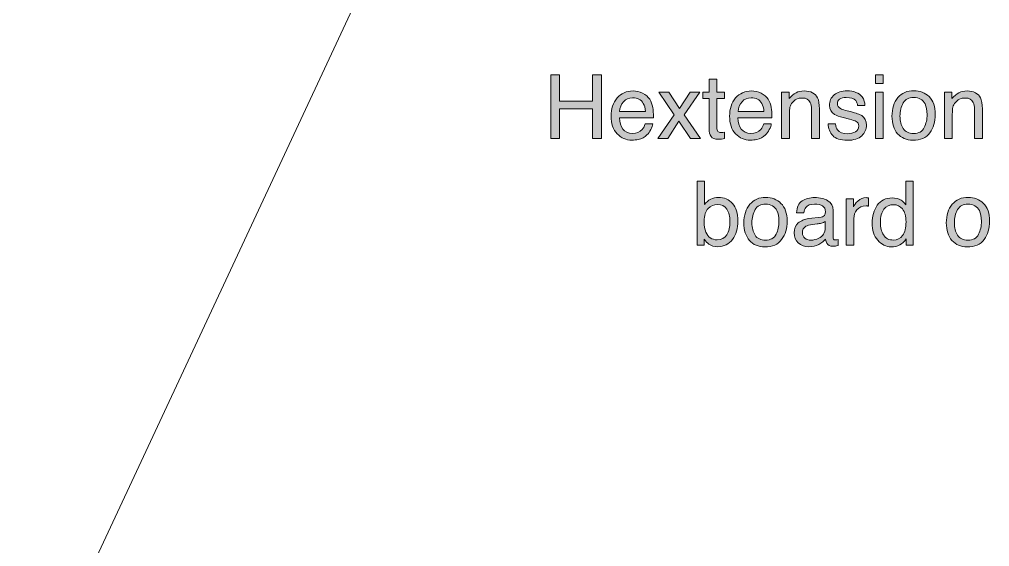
# Model space of a CAD drawing. Header units: millimetres. Extents: x 5.6 to 101.1, y 33.8 to 120.6.
# Drawn here: x 62.55 to 81.82, y 56.95 to 67.41 of the extents above; entities that cross this region are included whole.
import ezdxf

# ---------------------------------------------------------------- set-up
doc = ezdxf.new("R2010")
doc.units = ezdxf.units.MM
doc.layers.add('Hextension Extended', color=7, linetype='Continuous')
doc.layers.add('Text and Guidance', color=7, linetype='Continuous')

msp = doc.modelspace()

# ---------------------------------------------------------------- hatches: boundary and pattern name
at = {"layer": 'Text and Guidance', "true_color": 0x800000, "transparency": 33554687}
for points in [[(73.104, 66.313), (73.277, 66.313), (73.277, 65.79), (73.935, 65.79), (73.935, 66.313), (74.108, 66.313), (74.108, 65.047), (73.935, 65.047), (73.935, 65.639), (73.277, 65.639), (73.277, 65.047), (73.104, 65.047)], [(75.246, 65.97), (75.446, 65.97), (75.658, 65.645), (75.873, 65.97), (76.061, 65.965), (75.75, 65.52), (76.075, 65.047), (75.877, 65.047), (75.648, 65.394), (75.426, 65.047), (75.229, 65.047), (75.554, 65.52)]]:
    msp.add_hatch(color=16, dxfattribs=at).paths.add_polyline_path(points, flags=0)
h = msp.add_hatch(color=16, dxfattribs=at)
h.paths.add_polyline_path([(79.55, 66.313), (79.707, 66.313), (79.707, 66.137), (79.55, 66.137)], flags=0)
h.paths.add_polyline_path([(79.55, 65.965), (79.707, 65.965), (79.707, 65.047), (79.55, 65.047)], flags=0)
h = msp.add_hatch(color=16, dxfattribs=at)
edge = h.paths.add_edge_path(flags=0)
edge.add_spline(control_points=[(76.247, 66.227), (76.247, 66.227), (76.403, 66.227), (76.403, 66.227), (76.403, 66.227), (76.403, 65.97), (76.403, 65.97), (76.403, 65.97), (76.551, 65.97), (76.551, 65.97), (76.551, 65.97), (76.551, 65.843), (76.551, 65.843), (76.551, 65.843), (76.403, 65.843), (76.403, 65.843), (76.403, 65.843), (76.403, 65.241), (76.403, 65.241), (76.403, 65.209), (76.414, 65.187), (76.436, 65.177), (76.448, 65.17), (76.468, 65.167), (76.496, 65.167), (76.496, 65.167), (76.52, 65.167), (76.52, 65.167), (76.52, 65.167), (76.551, 65.17), (76.551, 65.17), (76.551, 65.17), (76.551, 65.047), (76.551, 65.047), (76.533, 65.042), (76.514, 65.038), (76.495, 65.036), (76.476, 65.034), (76.455, 65.033), (76.433, 65.033), (76.36, 65.033), (76.311, 65.051), (76.285, 65.088), (76.259, 65.125), (76.247, 65.173), (76.247, 65.232), (76.247, 65.232), (76.247, 65.843), (76.247, 65.843), (76.247, 65.843), (76.122, 65.843), (76.122, 65.843), (76.122, 65.843), (76.122, 65.97), (76.122, 65.97), (76.122, 65.97), (76.247, 65.97), (76.247, 65.97), (76.247, 65.97), (76.247, 66.227), (76.247, 66.227)], knot_values=[0, 0, 0, 0, 1, 1, 1, 2, 2, 2, 3, 3, 3, 4, 4, 4, 5, 5, 5, 6, 6, 6, 7, 7, 7, 8, 8, 8, 9, 9, 9, 10, 10, 10, 11, 11, 11, 12, 12, 12, 13, 13, 13, 14, 14, 14, 15, 15, 15, 16, 16, 16, 17, 17, 17, 18, 18, 18, 19, 19, 19, 20, 20, 20, 20], degree=3, periodic=1)
h = msp.add_hatch(color=16, dxfattribs=at)
edge = h.paths.add_edge_path(flags=0)
edge.add_spline(control_points=[(74.737, 65.99), (74.802, 65.99), (74.866, 65.975), (74.927, 65.944), (74.988, 65.914), (75.035, 65.874), (75.067, 65.825), (75.098, 65.779), (75.119, 65.724), (75.129, 65.662), (75.139, 65.62), (75.143, 65.552), (75.143, 65.459), (75.143, 65.459), (74.467, 65.459), (74.467, 65.459), (74.47, 65.365), (74.492, 65.29), (74.533, 65.234), (74.575, 65.177), (74.639, 65.149), (74.726, 65.149), (74.806, 65.149), (74.871, 65.176), (74.919, 65.229), (74.947, 65.26), (74.966, 65.296), (74.978, 65.337), (74.978, 65.337), (75.13, 65.337), (75.13, 65.337), (75.126, 65.303), (75.113, 65.265), (75.09, 65.223), (75.068, 65.182), (75.042, 65.148), (75.014, 65.121), (74.967, 65.075), (74.909, 65.044), (74.839, 65.028), (74.802, 65.019), (74.76, 65.015), (74.713, 65.015), (74.598, 65.015), (74.5, 65.056), (74.421, 65.14), (74.341, 65.223), (74.301, 65.34), (74.301, 65.491), (74.301, 65.639), (74.341, 65.759), (74.421, 65.852), (74.502, 65.944), (74.607, 65.99), (74.737, 65.99)], knot_values=[0, 0, 0, 0, 1, 1, 1, 2, 2, 2, 3, 3, 3, 4, 4, 4, 5, 5, 5, 6, 6, 6, 7, 7, 7, 8, 8, 8, 9, 9, 9, 10, 10, 10, 11, 11, 11, 12, 12, 12, 13, 13, 13, 14, 14, 14, 15, 15, 15, 16, 16, 16, 17, 17, 17, 18, 18, 18, 18], degree=3, periodic=1)
edge = h.paths.add_edge_path(flags=0)
edge.add_spline(control_points=[(74.984, 65.582), (74.978, 65.649), (74.963, 65.703), (74.94, 65.743), (74.897, 65.818), (74.827, 65.855), (74.727, 65.855), (74.656, 65.855), (74.596, 65.829), (74.548, 65.778), (74.5, 65.727), (74.474, 65.661), (74.471, 65.582), (74.471, 65.582), (74.984, 65.582), (74.984, 65.582)], knot_values=[0, 0, 0, 0, 1, 1, 1, 2, 2, 2, 3, 3, 3, 4, 4, 4, 5, 5, 5, 5], degree=3, periodic=1)
h = msp.add_hatch(color=16, dxfattribs=at)
edge = h.paths.add_edge_path(flags=0)
edge.add_spline(control_points=[(77.09, 65.99), (77.155, 65.99), (77.219, 65.975), (77.28, 65.944), (77.341, 65.914), (77.388, 65.874), (77.42, 65.825), (77.451, 65.779), (77.472, 65.724), (77.482, 65.662), (77.492, 65.62), (77.496, 65.552), (77.496, 65.459), (77.496, 65.459), (76.82, 65.459), (76.82, 65.459), (76.823, 65.365), (76.845, 65.29), (76.886, 65.234), (76.928, 65.177), (76.992, 65.149), (77.079, 65.149), (77.159, 65.149), (77.224, 65.176), (77.272, 65.229), (77.3, 65.26), (77.319, 65.296), (77.331, 65.337), (77.331, 65.337), (77.483, 65.337), (77.483, 65.337), (77.479, 65.303), (77.466, 65.265), (77.443, 65.223), (77.421, 65.182), (77.395, 65.148), (77.367, 65.121), (77.32, 65.075), (77.262, 65.044), (77.192, 65.028), (77.155, 65.019), (77.113, 65.015), (77.066, 65.015), (76.951, 65.015), (76.853, 65.056), (76.774, 65.14), (76.694, 65.223), (76.654, 65.34), (76.654, 65.491), (76.654, 65.639), (76.694, 65.759), (76.774, 65.852), (76.855, 65.944), (76.96, 65.99), (77.09, 65.99)], knot_values=[0, 0, 0, 0, 1, 1, 1, 2, 2, 2, 3, 3, 3, 4, 4, 4, 5, 5, 5, 6, 6, 6, 7, 7, 7, 8, 8, 8, 9, 9, 9, 10, 10, 10, 11, 11, 11, 12, 12, 12, 13, 13, 13, 14, 14, 14, 15, 15, 15, 16, 16, 16, 17, 17, 17, 18, 18, 18, 18], degree=3, periodic=1)
edge = h.paths.add_edge_path(flags=0)
edge.add_spline(control_points=[(77.337, 65.582), (77.331, 65.649), (77.316, 65.703), (77.293, 65.743), (77.25, 65.818), (77.18, 65.855), (77.08, 65.855), (77.009, 65.855), (76.949, 65.829), (76.901, 65.778), (76.853, 65.727), (76.827, 65.661), (76.824, 65.582), (76.824, 65.582), (77.337, 65.582), (77.337, 65.582)], knot_values=[0, 0, 0, 0, 1, 1, 1, 2, 2, 2, 3, 3, 3, 4, 4, 4, 5, 5, 5, 5], degree=3, periodic=1)
h = msp.add_hatch(color=16, dxfattribs=at)
edge = h.paths.add_edge_path(flags=0)
edge.add_spline(control_points=[(77.687, 65.97), (77.687, 65.97), (77.834, 65.97), (77.834, 65.97), (77.834, 65.97), (77.834, 65.839), (77.834, 65.839), (77.877, 65.893), (77.924, 65.932), (77.973, 65.955), (78.021, 65.979), (78.076, 65.99), (78.135, 65.99), (78.266, 65.99), (78.355, 65.945), (78.401, 65.853), (78.426, 65.804), (78.438, 65.732), (78.438, 65.639), (78.438, 65.639), (78.438, 65.047), (78.438, 65.047), (78.438, 65.047), (78.281, 65.047), (78.281, 65.047), (78.281, 65.047), (78.281, 65.629), (78.281, 65.629), (78.281, 65.685), (78.273, 65.73), (78.256, 65.765), (78.228, 65.822), (78.178, 65.851), (78.106, 65.851), (78.069, 65.851), (78.039, 65.847), (78.016, 65.84), (77.973, 65.827), (77.936, 65.802), (77.904, 65.764), (77.878, 65.733), (77.861, 65.702), (77.853, 65.67), (77.845, 65.637), (77.842, 65.591), (77.842, 65.53), (77.842, 65.53), (77.842, 65.047), (77.842, 65.047), (77.842, 65.047), (77.687, 65.047), (77.687, 65.047), (77.687, 65.047), (77.687, 65.97), (77.687, 65.97)], knot_values=[0, 0, 0, 0, 1, 1, 1, 2, 2, 2, 3, 3, 3, 4, 4, 4, 5, 5, 5, 6, 6, 6, 7, 7, 7, 8, 8, 8, 9, 9, 9, 10, 10, 10, 11, 11, 11, 12, 12, 12, 13, 13, 13, 14, 14, 14, 15, 15, 15, 16, 16, 16, 17, 17, 17, 18, 18, 18, 18], degree=3, periodic=1)
h = msp.add_hatch(color=16, dxfattribs=at)
edge = h.paths.add_edge_path(flags=0)
edge.add_spline(control_points=[(78.76, 65.337), (78.764, 65.285), (78.777, 65.245), (78.798, 65.218), (78.838, 65.168), (78.905, 65.143), (79.002, 65.143), (79.059, 65.143), (79.11, 65.155), (79.153, 65.18), (79.197, 65.205), (79.219, 65.244), (79.219, 65.296), (79.219, 65.336), (79.201, 65.366), (79.166, 65.387), (79.144, 65.399), (79.1, 65.414), (79.034, 65.431), (79.034, 65.431), (78.91, 65.462), (78.91, 65.462), (78.832, 65.481), (78.774, 65.503), (78.736, 65.527), (78.67, 65.569), (78.637, 65.627), (78.637, 65.701), (78.637, 65.788), (78.668, 65.859), (78.731, 65.913), (78.794, 65.967), (78.878, 65.994), (78.985, 65.994), (79.123, 65.994), (79.224, 65.953), (79.285, 65.872), (79.324, 65.82), (79.342, 65.764), (79.341, 65.704), (79.341, 65.704), (79.195, 65.704), (79.195, 65.704), (79.192, 65.739), (79.179, 65.771), (79.158, 65.8), (79.122, 65.841), (79.06, 65.861), (78.972, 65.861), (78.914, 65.861), (78.87, 65.85), (78.839, 65.828), (78.809, 65.805), (78.794, 65.776), (78.794, 65.739), (78.794, 65.699), (78.814, 65.667), (78.854, 65.642), (78.877, 65.628), (78.91, 65.615), (78.955, 65.605), (78.955, 65.605), (79.058, 65.58), (79.058, 65.58), (79.169, 65.553), (79.244, 65.526), (79.282, 65.501), (79.342, 65.462), (79.372, 65.399), (79.372, 65.314), (79.372, 65.232), (79.341, 65.161), (79.279, 65.102), (79.216, 65.042), (79.121, 65.012), (78.994, 65.012), (78.857, 65.012), (78.76, 65.043), (78.702, 65.105), (78.645, 65.168), (78.615, 65.245), (78.611, 65.337), (78.611, 65.337), (78.76, 65.337), (78.76, 65.337)], knot_values=[0, 0, 0, 0, 1, 1, 1, 2, 2, 2, 3, 3, 3, 4, 4, 4, 5, 5, 5, 6, 6, 6, 7, 7, 7, 8, 8, 8, 9, 9, 9, 10, 10, 10, 11, 11, 11, 12, 12, 12, 13, 13, 13, 14, 14, 14, 15, 15, 15, 16, 16, 16, 17, 17, 17, 18, 18, 18, 19, 19, 19, 20, 20, 20, 21, 21, 21, 22, 22, 22, 23, 23, 23, 24, 24, 24, 25, 25, 25, 26, 26, 26, 27, 27, 27, 28, 28, 28, 28], degree=3, periodic=1)
h = msp.add_hatch(color=16, dxfattribs=at)
edge = h.paths.add_edge_path(flags=0)
edge.add_spline(control_points=[(80.313, 65.996), (80.432, 65.996), (80.533, 65.957), (80.615, 65.878), (80.697, 65.798), (80.738, 65.682), (80.738, 65.528), (80.738, 65.379), (80.702, 65.256), (80.63, 65.159), (80.557, 65.062), (80.445, 65.014), (80.293, 65.014), (80.166, 65.014), (80.065, 65.057), (79.99, 65.142), (79.916, 65.228), (79.879, 65.344), (79.879, 65.488), (79.879, 65.643), (79.918, 65.767), (79.997, 65.859), (80.075, 65.951), (80.181, 65.996), (80.313, 65.996)], knot_values=[0, 0, 0, 0, 1, 1, 1, 2, 2, 2, 3, 3, 3, 4, 4, 4, 5, 5, 5, 6, 6, 6, 7, 7, 7, 8, 8, 8, 8], degree=3, periodic=1)
edge = h.paths.add_edge_path(flags=0)
edge.add_spline(control_points=[(80.307, 65.147), (80.41, 65.147), (80.481, 65.186), (80.519, 65.264), (80.557, 65.342), (80.576, 65.428), (80.576, 65.524), (80.576, 65.61), (80.562, 65.68), (80.535, 65.734), (80.491, 65.819), (80.416, 65.861), (80.309, 65.861), (80.214, 65.861), (80.146, 65.825), (80.102, 65.753), (80.059, 65.68), (80.038, 65.593), (80.038, 65.491), (80.038, 65.393), (80.059, 65.311), (80.102, 65.245), (80.146, 65.18), (80.214, 65.147), (80.307, 65.147)], knot_values=[0, 0, 0, 0, 1, 1, 1, 2, 2, 2, 3, 3, 3, 4, 4, 4, 5, 5, 5, 6, 6, 6, 7, 7, 7, 8, 8, 8, 8], degree=3, periodic=1)
h = msp.add_hatch(color=16, dxfattribs=at)
edge = h.paths.add_edge_path(flags=0)
edge.add_spline(control_points=[(80.922, 65.97), (80.922, 65.97), (81.07, 65.97), (81.07, 65.97), (81.07, 65.97), (81.07, 65.839), (81.07, 65.839), (81.113, 65.893), (81.16, 65.932), (81.208, 65.955), (81.257, 65.979), (81.311, 65.99), (81.371, 65.99), (81.502, 65.99), (81.59, 65.945), (81.636, 65.853), (81.662, 65.804), (81.674, 65.732), (81.674, 65.639), (81.674, 65.639), (81.674, 65.047), (81.674, 65.047), (81.674, 65.047), (81.517, 65.047), (81.517, 65.047), (81.517, 65.047), (81.517, 65.629), (81.517, 65.629), (81.517, 65.685), (81.508, 65.73), (81.492, 65.765), (81.464, 65.822), (81.414, 65.851), (81.342, 65.851), (81.305, 65.851), (81.275, 65.847), (81.251, 65.84), (81.209, 65.827), (81.172, 65.802), (81.139, 65.764), (81.114, 65.733), (81.097, 65.702), (81.089, 65.67), (81.081, 65.637), (81.077, 65.591), (81.077, 65.53), (81.077, 65.53), (81.077, 65.047), (81.077, 65.047), (81.077, 65.047), (80.922, 65.047), (80.922, 65.047), (80.922, 65.047), (80.922, 65.97), (80.922, 65.97)], knot_values=[0, 0, 0, 0, 1, 1, 1, 2, 2, 2, 3, 3, 3, 4, 4, 4, 5, 5, 5, 6, 6, 6, 7, 7, 7, 8, 8, 8, 9, 9, 9, 10, 10, 10, 11, 11, 11, 12, 12, 12, 13, 13, 13, 14, 14, 14, 15, 15, 15, 16, 16, 16, 17, 17, 17, 18, 18, 18, 18], degree=3, periodic=1)
h = msp.add_hatch(color=16, dxfattribs=at)
edge = h.paths.add_edge_path(flags=0)
edge.add_spline(control_points=[(76.007, 64.2), (76.007, 64.2), (76.158, 64.2), (76.158, 64.2), (76.158, 64.2), (76.158, 63.741), (76.158, 63.741), (76.192, 63.785), (76.232, 63.819), (76.279, 63.842), (76.326, 63.866), (76.377, 63.877), (76.433, 63.877), (76.547, 63.877), (76.641, 63.838), (76.712, 63.759), (76.784, 63.68), (76.819, 63.563), (76.819, 63.41), (76.819, 63.264), (76.784, 63.143), (76.713, 63.046), (76.643, 62.95), (76.545, 62.901), (76.42, 62.901), (76.35, 62.901), (76.29, 62.918), (76.242, 62.952), (76.214, 62.972), (76.183, 63.004), (76.15, 63.049), (76.15, 63.049), (76.15, 62.931), (76.15, 62.931), (76.15, 62.931), (76.007, 62.931), (76.007, 62.931), (76.007, 62.931), (76.007, 64.2), (76.007, 64.2)], knot_values=[0, 0, 0, 0, 1, 1, 1, 2, 2, 2, 3, 3, 3, 4, 4, 4, 5, 5, 5, 6, 6, 6, 7, 7, 7, 8, 8, 8, 9, 9, 9, 10, 10, 10, 11, 11, 11, 12, 12, 12, 13, 13, 13, 13], degree=3, periodic=1)
edge = h.paths.add_edge_path(flags=0)
edge.add_spline(control_points=[(76.41, 63.038), (76.494, 63.038), (76.557, 63.072), (76.598, 63.138), (76.64, 63.205), (76.661, 63.293), (76.661, 63.402), (76.661, 63.499), (76.64, 63.579), (76.598, 63.643), (76.557, 63.707), (76.495, 63.739), (76.414, 63.739), (76.344, 63.739), (76.282, 63.712), (76.229, 63.66), (76.176, 63.608), (76.149, 63.522), (76.149, 63.402), (76.149, 63.315), (76.16, 63.245), (76.182, 63.191), (76.223, 63.089), (76.299, 63.038), (76.41, 63.038)], knot_values=[0, 0, 0, 0, 1, 1, 1, 2, 2, 2, 3, 3, 3, 4, 4, 4, 5, 5, 5, 6, 6, 6, 7, 7, 7, 8, 8, 8, 8], degree=3, periodic=1)
h = msp.add_hatch(color=16, dxfattribs=at)
edge = h.paths.add_edge_path(flags=0)
edge.add_spline(control_points=[(79.881, 63.869), (79.952, 63.869), (80.011, 63.855), (80.059, 63.825), (80.086, 63.807), (80.117, 63.777), (80.152, 63.734), (80.152, 63.734), (80.152, 64.2), (80.152, 64.2), (80.152, 64.2), (80.301, 64.2), (80.301, 64.2), (80.301, 64.2), (80.301, 62.931), (80.301, 62.931), (80.301, 62.931), (80.162, 62.931), (80.162, 62.931), (80.162, 62.931), (80.162, 63.059), (80.162, 63.059), (80.126, 63.002), (80.083, 62.961), (80.034, 62.936), (79.984, 62.911), (79.928, 62.898), (79.864, 62.898), (79.761, 62.898), (79.672, 62.941), (79.597, 63.028), (79.522, 63.114), (79.484, 63.229), (79.484, 63.372), (79.484, 63.507), (79.518, 63.623), (79.587, 63.722), (79.656, 63.82), (79.754, 63.869), (79.881, 63.869)], knot_values=[0, 0, 0, 0, 1, 1, 1, 2, 2, 2, 3, 3, 3, 4, 4, 4, 5, 5, 5, 6, 6, 6, 7, 7, 7, 8, 8, 8, 9, 9, 9, 10, 10, 10, 11, 11, 11, 12, 12, 12, 13, 13, 13, 13], degree=3, periodic=1)
edge = h.paths.add_edge_path(flags=0)
edge.add_spline(control_points=[(79.648, 63.381), (79.648, 63.282), (79.669, 63.2), (79.711, 63.133), (79.752, 63.066), (79.82, 63.033), (79.912, 63.033), (79.984, 63.033), (80.043, 63.064), (80.089, 63.126), (80.135, 63.187), (80.158, 63.276), (80.158, 63.391), (80.158, 63.508), (80.135, 63.594), (80.087, 63.65), (80.039, 63.706), (79.98, 63.734), (79.91, 63.734), (79.832, 63.734), (79.769, 63.704), (79.72, 63.645), (79.672, 63.585), (79.648, 63.497), (79.648, 63.381)], knot_values=[0, 0, 0, 0, 1, 1, 1, 2, 2, 2, 3, 3, 3, 4, 4, 4, 5, 5, 5, 6, 6, 6, 7, 7, 7, 8, 8, 8, 8], degree=3, periodic=1)
h = msp.add_hatch(color=16, dxfattribs=at)
edge = h.paths.add_edge_path(flags=0)
edge.add_spline(control_points=[(77.372, 63.88), (77.491, 63.88), (77.592, 63.84), (77.674, 63.761), (77.756, 63.682), (77.797, 63.565), (77.797, 63.411), (77.797, 63.263), (77.761, 63.14), (77.688, 63.043), (77.616, 62.946), (77.504, 62.897), (77.352, 62.897), (77.225, 62.897), (77.124, 62.94), (77.049, 63.026), (76.975, 63.112), (76.937, 63.227), (76.937, 63.372), (76.937, 63.527), (76.977, 63.65), (77.055, 63.742), (77.134, 63.834), (77.24, 63.88), (77.372, 63.88)], knot_values=[0, 0, 0, 0, 1, 1, 1, 2, 2, 2, 3, 3, 3, 4, 4, 4, 5, 5, 5, 6, 6, 6, 7, 7, 7, 8, 8, 8, 8], degree=3, periodic=1)
edge = h.paths.add_edge_path(flags=0)
edge.add_spline(control_points=[(77.366, 63.031), (77.469, 63.031), (77.539, 63.069), (77.578, 63.147), (77.616, 63.225), (77.635, 63.312), (77.635, 63.407), (77.635, 63.493), (77.621, 63.563), (77.594, 63.617), (77.55, 63.702), (77.475, 63.745), (77.368, 63.745), (77.273, 63.745), (77.204, 63.708), (77.161, 63.636), (77.118, 63.564), (77.097, 63.476), (77.097, 63.374), (77.097, 63.276), (77.118, 63.194), (77.161, 63.129), (77.204, 63.063), (77.273, 63.031), (77.366, 63.031)], knot_values=[0, 0, 0, 0, 1, 1, 1, 2, 2, 2, 3, 3, 3, 4, 4, 4, 5, 5, 5, 6, 6, 6, 7, 7, 7, 8, 8, 8, 8], degree=3, periodic=1)
h = msp.add_hatch(color=16, dxfattribs=at)
edge = h.paths.add_edge_path(flags=0)
edge.add_spline(control_points=[(78.475, 63.49), (78.511, 63.494), (78.535, 63.509), (78.547, 63.534), (78.554, 63.548), (78.557, 63.568), (78.557, 63.594), (78.557, 63.647), (78.539, 63.685), (78.501, 63.709), (78.463, 63.733), (78.409, 63.745), (78.339, 63.745), (78.258, 63.745), (78.201, 63.723), (78.167, 63.679), (78.148, 63.655), (78.136, 63.619), (78.13, 63.571), (78.13, 63.571), (77.985, 63.571), (77.985, 63.571), (77.988, 63.685), (78.025, 63.764), (78.096, 63.809), (78.167, 63.853), (78.249, 63.875), (78.343, 63.875), (78.451, 63.875), (78.54, 63.855), (78.607, 63.813), (78.674, 63.772), (78.708, 63.708), (78.708, 63.621), (78.708, 63.621), (78.708, 63.089), (78.708, 63.089), (78.708, 63.073), (78.711, 63.06), (78.718, 63.05), (78.725, 63.041), (78.738, 63.036), (78.76, 63.036), (78.767, 63.036), (78.774, 63.036), (78.783, 63.037), (78.783, 63.037), (78.811, 63.041), (78.811, 63.041), (78.811, 63.041), (78.811, 62.926), (78.811, 62.926), (78.786, 62.919), (78.768, 62.915), (78.755, 62.913), (78.743, 62.912), (78.726, 62.911), (78.704, 62.911), (78.65, 62.911), (78.612, 62.93), (78.587, 62.968), (78.575, 62.988), (78.566, 63.016), (78.561, 63.053), (78.529, 63.012), (78.484, 62.976), (78.425, 62.945), (78.366, 62.915), (78.3, 62.9), (78.229, 62.9), (78.144, 62.9), (78.074, 62.926), (78.019, 62.978), (77.965, 63.03), (77.938, 63.095), (77.938, 63.173), (77.938, 63.258), (77.965, 63.325), (78.018, 63.372), (78.072, 63.419), (78.142, 63.448), (78.228, 63.459), (78.228, 63.459), (78.475, 63.49), (78.475, 63.49)], knot_values=[0, 0, 0, 0, 1, 1, 1, 2, 2, 2, 3, 3, 3, 4, 4, 4, 5, 5, 5, 6, 6, 6, 7, 7, 7, 8, 8, 8, 9, 9, 9, 10, 10, 10, 11, 11, 11, 12, 12, 12, 13, 13, 13, 14, 14, 14, 15, 15, 15, 16, 16, 16, 17, 17, 17, 18, 18, 18, 19, 19, 19, 20, 20, 20, 21, 21, 21, 22, 22, 22, 23, 23, 23, 24, 24, 24, 25, 25, 25, 26, 26, 26, 27, 27, 27, 28, 28, 28, 28], degree=3, periodic=1)
edge = h.paths.add_edge_path(flags=0)
edge.add_spline(control_points=[(78.1, 63.176), (78.1, 63.131), (78.116, 63.096), (78.149, 63.07), (78.182, 63.044), (78.221, 63.031), (78.265, 63.031), (78.32, 63.031), (78.373, 63.044), (78.424, 63.069), (78.51, 63.111), (78.553, 63.18), (78.553, 63.275), (78.553, 63.275), (78.553, 63.4), (78.553, 63.4), (78.534, 63.388), (78.51, 63.378), (78.48, 63.37), (78.45, 63.362), (78.421, 63.356), (78.392, 63.353), (78.392, 63.353), (78.298, 63.341), (78.298, 63.341), (78.242, 63.333), (78.2, 63.321), (78.171, 63.305), (78.124, 63.278), (78.1, 63.235), (78.1, 63.176)], knot_values=[0, 0, 0, 0, 1, 1, 1, 2, 2, 2, 3, 3, 3, 4, 4, 4, 5, 5, 5, 6, 6, 6, 7, 7, 7, 8, 8, 8, 9, 9, 9, 10, 10, 10, 10], degree=3, periodic=1)
h = msp.add_hatch(color=16, dxfattribs=at)
edge = h.paths.add_edge_path(flags=0)
edge.add_spline(control_points=[(78.966, 63.853), (78.966, 63.853), (79.114, 63.853), (79.114, 63.853), (79.114, 63.853), (79.114, 63.694), (79.114, 63.694), (79.126, 63.725), (79.155, 63.762), (79.202, 63.807), (79.249, 63.851), (79.304, 63.874), (79.365, 63.874), (79.365, 63.874), (79.38, 63.873), (79.38, 63.873), (79.38, 63.873), (79.415, 63.869), (79.415, 63.869), (79.415, 63.869), (79.415, 63.706), (79.415, 63.706), (79.406, 63.708), (79.397, 63.709), (79.39, 63.709), (79.39, 63.709), (79.364, 63.71), (79.364, 63.71), (79.286, 63.71), (79.226, 63.685), (79.184, 63.635), (79.142, 63.584), (79.121, 63.527), (79.121, 63.461), (79.121, 63.461), (79.121, 62.931), (79.121, 62.931), (79.121, 62.931), (78.966, 62.931), (78.966, 62.931), (78.966, 62.931), (78.966, 63.853), (78.966, 63.853)], knot_values=[0, 0, 0, 0, 1, 1, 1, 2, 2, 2, 3, 3, 3, 4, 4, 4, 5, 5, 5, 6, 6, 6, 7, 7, 7, 8, 8, 8, 9, 9, 9, 10, 10, 10, 11, 11, 11, 12, 12, 12, 13, 13, 13, 14, 14, 14, 14], degree=3, periodic=1)
h = msp.add_hatch(color=16, dxfattribs=at)
edge = h.paths.add_edge_path(flags=0)
edge.add_spline(control_points=[(81.393, 63.88), (81.511, 63.88), (81.612, 63.84), (81.694, 63.761), (81.776, 63.682), (81.817, 63.565), (81.817, 63.411), (81.817, 63.263), (81.781, 63.14), (81.709, 63.043), (81.636, 62.946), (81.524, 62.897), (81.372, 62.897), (81.245, 62.897), (81.144, 62.94), (81.07, 63.026), (80.995, 63.112), (80.958, 63.227), (80.958, 63.372), (80.958, 63.527), (80.997, 63.65), (81.076, 63.742), (81.154, 63.834), (81.26, 63.88), (81.393, 63.88)], knot_values=[0, 0, 0, 0, 1, 1, 1, 2, 2, 2, 3, 3, 3, 4, 4, 4, 5, 5, 5, 6, 6, 6, 7, 7, 7, 8, 8, 8, 8], degree=3, periodic=1)
edge = h.paths.add_edge_path(flags=0)
edge.add_spline(control_points=[(81.387, 63.031), (81.489, 63.031), (81.56, 63.069), (81.598, 63.147), (81.636, 63.225), (81.655, 63.312), (81.655, 63.407), (81.655, 63.493), (81.642, 63.563), (81.614, 63.617), (81.57, 63.702), (81.495, 63.745), (81.388, 63.745), (81.294, 63.745), (81.225, 63.708), (81.182, 63.636), (81.139, 63.564), (81.117, 63.476), (81.117, 63.374), (81.117, 63.276), (81.139, 63.194), (81.182, 63.129), (81.225, 63.063), (81.293, 63.031), (81.387, 63.031)], knot_values=[0, 0, 0, 0, 1, 1, 1, 2, 2, 2, 3, 3, 3, 4, 4, 4, 5, 5, 5, 6, 6, 6, 7, 7, 7, 8, 8, 8, 8], degree=3, periodic=1)

# ---------------------------------------------------------------- linework, layer by layer
at = {"layer": 'Hextension Extended', "color": 153, "linetype": 'Continuous', "lineweight": 5, "true_color": 0x5994dc}
msp.add_open_spline([(5.605, 120.575), (5.605, 120.575), (5.605, 92.775), (5.605, 92.775), (5.605, 92.775), (25.044, 51.05), (25.044, 51.05), (25.044, 51.05), (33.704, 36.05), (33.704, 36.05), (33.882, 35.74), (34.213, 35.55), (34.57, 35.55), (34.57, 35.55), (36.98, 35.55), (36.98, 35.55), (37.118, 35.55), (37.23, 35.662), (37.23, 35.8), (37.23, 35.8), (37.23, 40.05), (37.23, 40.05), (37.23, 40.436), (37.543, 40.75), (37.93, 40.75), (38.317, 40.75), (38.63, 40.436), (38.63, 40.05), (38.63, 40.05), (38.63, 34), (38.63, 34), (38.63, 33.889), (38.72, 33.8), (38.83, 33.8), (38.83, 33.8), (47.63, 33.8), (47.63, 33.8), (47.741, 33.8), (47.83, 33.889), (47.83, 34), (47.83, 34), (47.83, 40.05), (47.83, 40.05), (47.83, 40.436), (48.143, 40.75), (48.53, 40.75), (48.917, 40.75), (49.23, 40.436), (49.23, 40.05), (49.23, 40.05), (49.23, 35.8), (49.23, 35.8), (49.23, 35.662), (49.342, 35.55), (49.48, 35.55), (49.48, 35.55), (51.89, 35.55), (51.89, 35.55), (52.248, 35.55), (52.578, 35.74), (52.756, 36.05), (52.756, 36.05), (61.417, 51.05), (61.417, 51.05), (61.417, 51.05), (80.93, 92.8), (80.93, 92.8), (80.93, 92.8), (80.93, 120.6), (80.93, 120.6), (80.93, 120.6), (5.605, 120.575), (5.605, 120.575)], degree=3, knots=[0, 0, 0, 0, 1, 1, 1, 2, 2, 2, 3, 3, 3, 4, 4, 4, 5, 5, 5, 6, 6, 6, 7, 7, 7, 8, 8, 8, 9, 9, 9, 10, 10, 10, 11, 11, 11, 12, 12, 12, 13, 13, 13, 14, 14, 14, 15, 15, 15, 16, 16, 16, 17, 17, 17, 18, 18, 18, 19, 19, 19, 20, 20, 20, 21, 21, 21, 22, 22, 22, 23, 23, 23, 24, 24, 24, 24], dxfattribs=at)
at = {"layer": 'Text and Guidance', "color": 16, "linetype": 'Continuous', "lineweight": 0, "true_color": 0x800000}
for points in [[(73.104, 66.313), (73.277, 66.313), (73.277, 65.79), (73.935, 65.79), (73.935, 66.313), (74.108, 66.313), (74.108, 65.047), (73.935, 65.047), (73.935, 65.639), (73.277, 65.639), (73.277, 65.047), (73.104, 65.047), (73.104, 66.313)], [(79.55, 66.313), (79.707, 66.313), (79.707, 66.137), (79.55, 66.137), (79.55, 66.313)], [(75.246, 65.97), (75.446, 65.97), (75.658, 65.645), (75.873, 65.97), (76.061, 65.965), (75.75, 65.52), (76.075, 65.047), (75.877, 65.047), (75.648, 65.394), (75.426, 65.047), (75.229, 65.047), (75.554, 65.52), (75.246, 65.97)], [(79.55, 65.965), (79.707, 65.965), (79.707, 65.047), (79.55, 65.047), (79.55, 65.965)]]:
    msp.add_lwpolyline(points, close=True, dxfattribs=at)
for points, knots in [([(76.247, 66.227), (76.247, 66.227), (76.403, 66.227), (76.403, 66.227), (76.403, 66.227), (76.403, 65.97), (76.403, 65.97), (76.403, 65.97), (76.551, 65.97), (76.551, 65.97), (76.551, 65.97), (76.551, 65.843), (76.551, 65.843), (76.551, 65.843), (76.403, 65.843), (76.403, 65.843), (76.403, 65.843), (76.403, 65.241), (76.403, 65.241), (76.403, 65.209), (76.414, 65.187), (76.436, 65.177), (76.448, 65.17), (76.468, 65.167), (76.496, 65.167), (76.496, 65.167), (76.52, 65.167), (76.52, 65.167), (76.52, 65.167), (76.551, 65.17), (76.551, 65.17), (76.551, 65.17), (76.551, 65.047), (76.551, 65.047), (76.533, 65.042), (76.514, 65.038), (76.495, 65.036), (76.476, 65.034), (76.455, 65.033), (76.433, 65.033), (76.36, 65.033), (76.311, 65.051), (76.285, 65.088), (76.259, 65.125), (76.247, 65.173), (76.247, 65.232), (76.247, 65.232), (76.247, 65.843), (76.247, 65.843), (76.247, 65.843), (76.122, 65.843), (76.122, 65.843), (76.122, 65.843), (76.122, 65.97), (76.122, 65.97), (76.122, 65.97), (76.247, 65.97), (76.247, 65.97), (76.247, 65.97), (76.247, 66.227), (76.247, 66.227)], [0, 0, 0, 0, 1, 1, 1, 2, 2, 2, 3, 3, 3, 4, 4, 4, 5, 5, 5, 6, 6, 6, 7, 7, 7, 8, 8, 8, 9, 9, 9, 10, 10, 10, 11, 11, 11, 12, 12, 12, 13, 13, 13, 14, 14, 14, 15, 15, 15, 16, 16, 16, 17, 17, 17, 18, 18, 18, 19, 19, 19, 20, 20, 20, 20]), ([(74.737, 65.99), (74.802, 65.99), (74.866, 65.975), (74.927, 65.944), (74.988, 65.914), (75.035, 65.874), (75.067, 65.825), (75.098, 65.779), (75.119, 65.724), (75.129, 65.662), (75.139, 65.62), (75.143, 65.552), (75.143, 65.459), (75.143, 65.459), (74.467, 65.459), (74.467, 65.459), (74.47, 65.365), (74.492, 65.29), (74.533, 65.234), (74.575, 65.177), (74.639, 65.149), (74.726, 65.149), (74.806, 65.149), (74.871, 65.176), (74.919, 65.229), (74.947, 65.26), (74.966, 65.296), (74.978, 65.337), (74.978, 65.337), (75.13, 65.337), (75.13, 65.337), (75.126, 65.303), (75.113, 65.265), (75.09, 65.223), (75.068, 65.182), (75.042, 65.148), (75.014, 65.121), (74.967, 65.075), (74.909, 65.044), (74.839, 65.028), (74.802, 65.019), (74.76, 65.015), (74.713, 65.015), (74.598, 65.015), (74.5, 65.056), (74.421, 65.14), (74.341, 65.223), (74.301, 65.34), (74.301, 65.491), (74.301, 65.639), (74.341, 65.759), (74.421, 65.852), (74.502, 65.944), (74.607, 65.99), (74.737, 65.99)], [0, 0, 0, 0, 1, 1, 1, 2, 2, 2, 3, 3, 3, 4, 4, 4, 5, 5, 5, 6, 6, 6, 7, 7, 7, 8, 8, 8, 9, 9, 9, 10, 10, 10, 11, 11, 11, 12, 12, 12, 13, 13, 13, 14, 14, 14, 15, 15, 15, 16, 16, 16, 17, 17, 17, 18, 18, 18, 18]), ([(77.09, 65.99), (77.155, 65.99), (77.219, 65.975), (77.28, 65.944), (77.341, 65.914), (77.388, 65.874), (77.42, 65.825), (77.451, 65.779), (77.472, 65.724), (77.482, 65.662), (77.492, 65.62), (77.496, 65.552), (77.496, 65.459), (77.496, 65.459), (76.82, 65.459), (76.82, 65.459), (76.823, 65.365), (76.845, 65.29), (76.886, 65.234), (76.928, 65.177), (76.992, 65.149), (77.079, 65.149), (77.159, 65.149), (77.224, 65.176), (77.272, 65.229), (77.3, 65.26), (77.319, 65.296), (77.331, 65.337), (77.331, 65.337), (77.483, 65.337), (77.483, 65.337), (77.479, 65.303), (77.466, 65.265), (77.443, 65.223), (77.421, 65.182), (77.395, 65.148), (77.367, 65.121), (77.32, 65.075), (77.262, 65.044), (77.192, 65.028), (77.155, 65.019), (77.113, 65.015), (77.066, 65.015), (76.951, 65.015), (76.853, 65.056), (76.774, 65.14), (76.694, 65.223), (76.654, 65.34), (76.654, 65.491), (76.654, 65.639), (76.694, 65.759), (76.774, 65.852), (76.855, 65.944), (76.96, 65.99), (77.09, 65.99)], [0, 0, 0, 0, 1, 1, 1, 2, 2, 2, 3, 3, 3, 4, 4, 4, 5, 5, 5, 6, 6, 6, 7, 7, 7, 8, 8, 8, 9, 9, 9, 10, 10, 10, 11, 11, 11, 12, 12, 12, 13, 13, 13, 14, 14, 14, 15, 15, 15, 16, 16, 16, 17, 17, 17, 18, 18, 18, 18]), ([(77.687, 65.97), (77.687, 65.97), (77.834, 65.97), (77.834, 65.97), (77.834, 65.97), (77.834, 65.839), (77.834, 65.839), (77.877, 65.893), (77.924, 65.932), (77.973, 65.955), (78.021, 65.979), (78.076, 65.99), (78.135, 65.99), (78.266, 65.99), (78.355, 65.945), (78.401, 65.853), (78.426, 65.804), (78.438, 65.732), (78.438, 65.639), (78.438, 65.639), (78.438, 65.047), (78.438, 65.047), (78.438, 65.047), (78.281, 65.047), (78.281, 65.047), (78.281, 65.047), (78.281, 65.629), (78.281, 65.629), (78.281, 65.685), (78.273, 65.73), (78.256, 65.765), (78.228, 65.822), (78.178, 65.851), (78.106, 65.851), (78.069, 65.851), (78.039, 65.847), (78.016, 65.84), (77.973, 65.827), (77.936, 65.802), (77.904, 65.764), (77.878, 65.733), (77.861, 65.702), (77.853, 65.67), (77.845, 65.637), (77.842, 65.591), (77.842, 65.53), (77.842, 65.53), (77.842, 65.047), (77.842, 65.047), (77.842, 65.047), (77.687, 65.047), (77.687, 65.047), (77.687, 65.047), (77.687, 65.97), (77.687, 65.97)], [0, 0, 0, 0, 1, 1, 1, 2, 2, 2, 3, 3, 3, 4, 4, 4, 5, 5, 5, 6, 6, 6, 7, 7, 7, 8, 8, 8, 9, 9, 9, 10, 10, 10, 11, 11, 11, 12, 12, 12, 13, 13, 13, 14, 14, 14, 15, 15, 15, 16, 16, 16, 17, 17, 17, 18, 18, 18, 18]), ([(78.76, 65.337), (78.764, 65.285), (78.777, 65.245), (78.798, 65.218), (78.838, 65.168), (78.905, 65.143), (79.002, 65.143), (79.059, 65.143), (79.11, 65.155), (79.153, 65.18), (79.197, 65.205), (79.219, 65.244), (79.219, 65.296), (79.219, 65.336), (79.201, 65.366), (79.166, 65.387), (79.144, 65.399), (79.1, 65.414), (79.034, 65.431), (79.034, 65.431), (78.91, 65.462), (78.91, 65.462), (78.832, 65.481), (78.774, 65.503), (78.736, 65.527), (78.67, 65.569), (78.637, 65.627), (78.637, 65.701), (78.637, 65.788), (78.668, 65.859), (78.731, 65.913), (78.794, 65.967), (78.878, 65.994), (78.985, 65.994), (79.123, 65.994), (79.224, 65.953), (79.285, 65.872), (79.324, 65.82), (79.342, 65.764), (79.341, 65.704), (79.341, 65.704), (79.195, 65.704), (79.195, 65.704), (79.192, 65.739), (79.179, 65.771), (79.158, 65.8), (79.122, 65.841), (79.06, 65.861), (78.972, 65.861), (78.914, 65.861), (78.87, 65.85), (78.839, 65.828), (78.809, 65.805), (78.794, 65.776), (78.794, 65.739), (78.794, 65.699), (78.814, 65.667), (78.854, 65.642), (78.877, 65.628), (78.91, 65.615), (78.955, 65.605), (78.955, 65.605), (79.058, 65.58), (79.058, 65.58), (79.169, 65.553), (79.244, 65.526), (79.282, 65.501), (79.342, 65.462), (79.372, 65.399), (79.372, 65.314), (79.372, 65.232), (79.341, 65.161), (79.279, 65.102), (79.216, 65.042), (79.121, 65.012), (78.994, 65.012), (78.857, 65.012), (78.76, 65.043), (78.702, 65.105), (78.645, 65.168), (78.615, 65.245), (78.611, 65.337), (78.611, 65.337), (78.76, 65.337), (78.76, 65.337)], [0, 0, 0, 0, 1, 1, 1, 2, 2, 2, 3, 3, 3, 4, 4, 4, 5, 5, 5, 6, 6, 6, 7, 7, 7, 8, 8, 8, 9, 9, 9, 10, 10, 10, 11, 11, 11, 12, 12, 12, 13, 13, 13, 14, 14, 14, 15, 15, 15, 16, 16, 16, 17, 17, 17, 18, 18, 18, 19, 19, 19, 20, 20, 20, 21, 21, 21, 22, 22, 22, 23, 23, 23, 24, 24, 24, 25, 25, 25, 26, 26, 26, 27, 27, 27, 28, 28, 28, 28]), ([(80.313, 65.996), (80.432, 65.996), (80.533, 65.957), (80.615, 65.878), (80.697, 65.798), (80.738, 65.682), (80.738, 65.528), (80.738, 65.379), (80.702, 65.256), (80.63, 65.159), (80.557, 65.062), (80.445, 65.014), (80.293, 65.014), (80.166, 65.014), (80.065, 65.057), (79.99, 65.142), (79.916, 65.228), (79.879, 65.344), (79.879, 65.488), (79.879, 65.643), (79.918, 65.767), (79.997, 65.859), (80.075, 65.951), (80.181, 65.996), (80.313, 65.996)], [0, 0, 0, 0, 1, 1, 1, 2, 2, 2, 3, 3, 3, 4, 4, 4, 5, 5, 5, 6, 6, 6, 7, 7, 7, 8, 8, 8, 8]), ([(80.922, 65.97), (80.922, 65.97), (81.07, 65.97), (81.07, 65.97), (81.07, 65.97), (81.07, 65.839), (81.07, 65.839), (81.113, 65.893), (81.16, 65.932), (81.208, 65.955), (81.257, 65.979), (81.311, 65.99), (81.371, 65.99), (81.502, 65.99), (81.59, 65.945), (81.636, 65.853), (81.662, 65.804), (81.674, 65.732), (81.674, 65.639), (81.674, 65.639), (81.674, 65.047), (81.674, 65.047), (81.674, 65.047), (81.517, 65.047), (81.517, 65.047), (81.517, 65.047), (81.517, 65.629), (81.517, 65.629), (81.517, 65.685), (81.508, 65.73), (81.492, 65.765), (81.464, 65.822), (81.414, 65.851), (81.342, 65.851), (81.305, 65.851), (81.275, 65.847), (81.251, 65.84), (81.209, 65.827), (81.172, 65.802), (81.139, 65.764), (81.114, 65.733), (81.097, 65.702), (81.089, 65.67), (81.081, 65.637), (81.077, 65.591), (81.077, 65.53), (81.077, 65.53), (81.077, 65.047), (81.077, 65.047), (81.077, 65.047), (80.922, 65.047), (80.922, 65.047), (80.922, 65.047), (80.922, 65.97), (80.922, 65.97)], [0, 0, 0, 0, 1, 1, 1, 2, 2, 2, 3, 3, 3, 4, 4, 4, 5, 5, 5, 6, 6, 6, 7, 7, 7, 8, 8, 8, 9, 9, 9, 10, 10, 10, 11, 11, 11, 12, 12, 12, 13, 13, 13, 14, 14, 14, 15, 15, 15, 16, 16, 16, 17, 17, 17, 18, 18, 18, 18]), ([(74.984, 65.582), (74.978, 65.649), (74.963, 65.703), (74.94, 65.743), (74.897, 65.818), (74.827, 65.855), (74.727, 65.855), (74.656, 65.855), (74.596, 65.829), (74.548, 65.778), (74.5, 65.727), (74.474, 65.661), (74.471, 65.582), (74.471, 65.582), (74.984, 65.582), (74.984, 65.582)], [0, 0, 0, 0, 1, 1, 1, 2, 2, 2, 3, 3, 3, 4, 4, 4, 5, 5, 5, 5]), ([(77.337, 65.582), (77.331, 65.649), (77.316, 65.703), (77.293, 65.743), (77.25, 65.818), (77.18, 65.855), (77.08, 65.855), (77.009, 65.855), (76.949, 65.829), (76.901, 65.778), (76.853, 65.727), (76.827, 65.661), (76.824, 65.582), (76.824, 65.582), (77.337, 65.582), (77.337, 65.582)], [0, 0, 0, 0, 1, 1, 1, 2, 2, 2, 3, 3, 3, 4, 4, 4, 5, 5, 5, 5]), ([(80.307, 65.147), (80.41, 65.147), (80.481, 65.186), (80.519, 65.264), (80.557, 65.342), (80.576, 65.428), (80.576, 65.524), (80.576, 65.61), (80.562, 65.68), (80.535, 65.734), (80.491, 65.819), (80.416, 65.861), (80.309, 65.861), (80.214, 65.861), (80.146, 65.825), (80.102, 65.753), (80.059, 65.68), (80.038, 65.593), (80.038, 65.491), (80.038, 65.393), (80.059, 65.311), (80.102, 65.245), (80.146, 65.18), (80.214, 65.147), (80.307, 65.147)], [0, 0, 0, 0, 1, 1, 1, 2, 2, 2, 3, 3, 3, 4, 4, 4, 5, 5, 5, 6, 6, 6, 7, 7, 7, 8, 8, 8, 8]), ([(76.007, 64.2), (76.007, 64.2), (76.158, 64.2), (76.158, 64.2), (76.158, 64.2), (76.158, 63.741), (76.158, 63.741), (76.192, 63.785), (76.232, 63.819), (76.279, 63.842), (76.326, 63.866), (76.377, 63.877), (76.433, 63.877), (76.547, 63.877), (76.641, 63.838), (76.712, 63.759), (76.784, 63.68), (76.819, 63.563), (76.819, 63.41), (76.819, 63.264), (76.784, 63.143), (76.713, 63.046), (76.643, 62.95), (76.545, 62.901), (76.42, 62.901), (76.35, 62.901), (76.29, 62.918), (76.242, 62.952), (76.214, 62.972), (76.183, 63.004), (76.15, 63.049), (76.15, 63.049), (76.15, 62.931), (76.15, 62.931), (76.15, 62.931), (76.007, 62.931), (76.007, 62.931), (76.007, 62.931), (76.007, 64.2), (76.007, 64.2)], [0, 0, 0, 0, 1, 1, 1, 2, 2, 2, 3, 3, 3, 4, 4, 4, 5, 5, 5, 6, 6, 6, 7, 7, 7, 8, 8, 8, 9, 9, 9, 10, 10, 10, 11, 11, 11, 12, 12, 12, 13, 13, 13, 13]), ([(79.881, 63.869), (79.952, 63.869), (80.011, 63.855), (80.059, 63.825), (80.086, 63.807), (80.117, 63.777), (80.152, 63.734), (80.152, 63.734), (80.152, 64.2), (80.152, 64.2), (80.152, 64.2), (80.301, 64.2), (80.301, 64.2), (80.301, 64.2), (80.301, 62.931), (80.301, 62.931), (80.301, 62.931), (80.162, 62.931), (80.162, 62.931), (80.162, 62.931), (80.162, 63.059), (80.162, 63.059), (80.126, 63.002), (80.083, 62.961), (80.034, 62.936), (79.984, 62.911), (79.928, 62.898), (79.864, 62.898), (79.761, 62.898), (79.672, 62.941), (79.597, 63.028), (79.522, 63.114), (79.484, 63.229), (79.484, 63.372), (79.484, 63.507), (79.518, 63.623), (79.587, 63.722), (79.656, 63.82), (79.754, 63.869), (79.881, 63.869)], [0, 0, 0, 0, 1, 1, 1, 2, 2, 2, 3, 3, 3, 4, 4, 4, 5, 5, 5, 6, 6, 6, 7, 7, 7, 8, 8, 8, 9, 9, 9, 10, 10, 10, 11, 11, 11, 12, 12, 12, 13, 13, 13, 13]), ([(77.372, 63.88), (77.491, 63.88), (77.592, 63.84), (77.674, 63.761), (77.756, 63.682), (77.797, 63.565), (77.797, 63.411), (77.797, 63.263), (77.761, 63.14), (77.688, 63.043), (77.616, 62.946), (77.504, 62.897), (77.352, 62.897), (77.225, 62.897), (77.124, 62.94), (77.049, 63.026), (76.975, 63.112), (76.937, 63.227), (76.937, 63.372), (76.937, 63.527), (76.977, 63.65), (77.055, 63.742), (77.134, 63.834), (77.24, 63.88), (77.372, 63.88)], [0, 0, 0, 0, 1, 1, 1, 2, 2, 2, 3, 3, 3, 4, 4, 4, 5, 5, 5, 6, 6, 6, 7, 7, 7, 8, 8, 8, 8]), ([(78.475, 63.49), (78.511, 63.494), (78.535, 63.509), (78.547, 63.534), (78.554, 63.548), (78.557, 63.568), (78.557, 63.594), (78.557, 63.647), (78.539, 63.685), (78.501, 63.709), (78.463, 63.733), (78.409, 63.745), (78.339, 63.745), (78.258, 63.745), (78.201, 63.723), (78.167, 63.679), (78.148, 63.655), (78.136, 63.619), (78.13, 63.571), (78.13, 63.571), (77.985, 63.571), (77.985, 63.571), (77.988, 63.685), (78.025, 63.764), (78.096, 63.809), (78.167, 63.853), (78.249, 63.875), (78.343, 63.875), (78.451, 63.875), (78.54, 63.855), (78.607, 63.813), (78.674, 63.772), (78.708, 63.708), (78.708, 63.621), (78.708, 63.621), (78.708, 63.089), (78.708, 63.089), (78.708, 63.073), (78.711, 63.06), (78.718, 63.05), (78.725, 63.041), (78.738, 63.036), (78.76, 63.036), (78.767, 63.036), (78.774, 63.036), (78.783, 63.037), (78.783, 63.037), (78.811, 63.041), (78.811, 63.041), (78.811, 63.041), (78.811, 62.926), (78.811, 62.926), (78.786, 62.919), (78.768, 62.915), (78.755, 62.913), (78.743, 62.912), (78.726, 62.911), (78.704, 62.911), (78.65, 62.911), (78.612, 62.93), (78.587, 62.968), (78.575, 62.988), (78.566, 63.016), (78.561, 63.053), (78.529, 63.012), (78.484, 62.976), (78.425, 62.945), (78.366, 62.915), (78.3, 62.9), (78.229, 62.9), (78.144, 62.9), (78.074, 62.926), (78.019, 62.978), (77.965, 63.03), (77.938, 63.095), (77.938, 63.173), (77.938, 63.258), (77.965, 63.325), (78.018, 63.372), (78.072, 63.419), (78.142, 63.448), (78.228, 63.459), (78.228, 63.459), (78.475, 63.49), (78.475, 63.49)], [0, 0, 0, 0, 1, 1, 1, 2, 2, 2, 3, 3, 3, 4, 4, 4, 5, 5, 5, 6, 6, 6, 7, 7, 7, 8, 8, 8, 9, 9, 9, 10, 10, 10, 11, 11, 11, 12, 12, 12, 13, 13, 13, 14, 14, 14, 15, 15, 15, 16, 16, 16, 17, 17, 17, 18, 18, 18, 19, 19, 19, 20, 20, 20, 21, 21, 21, 22, 22, 22, 23, 23, 23, 24, 24, 24, 25, 25, 25, 26, 26, 26, 27, 27, 27, 28, 28, 28, 28]), ([(78.966, 63.853), (78.966, 63.853), (79.114, 63.853), (79.114, 63.853), (79.114, 63.853), (79.114, 63.694), (79.114, 63.694), (79.126, 63.725), (79.155, 63.762), (79.202, 63.807), (79.249, 63.851), (79.304, 63.874), (79.365, 63.874), (79.365, 63.874), (79.38, 63.873), (79.38, 63.873), (79.38, 63.873), (79.415, 63.869), (79.415, 63.869), (79.415, 63.869), (79.415, 63.706), (79.415, 63.706), (79.406, 63.708), (79.397, 63.709), (79.39, 63.709), (79.39, 63.709), (79.364, 63.71), (79.364, 63.71), (79.286, 63.71), (79.226, 63.685), (79.184, 63.635), (79.142, 63.584), (79.121, 63.527), (79.121, 63.461), (79.121, 63.461), (79.121, 62.931), (79.121, 62.931), (79.121, 62.931), (78.966, 62.931), (78.966, 62.931), (78.966, 62.931), (78.966, 63.853), (78.966, 63.853)], [0, 0, 0, 0, 1, 1, 1, 2, 2, 2, 3, 3, 3, 4, 4, 4, 5, 5, 5, 6, 6, 6, 7, 7, 7, 8, 8, 8, 9, 9, 9, 10, 10, 10, 11, 11, 11, 12, 12, 12, 13, 13, 13, 14, 14, 14, 14]), ([(81.393, 63.88), (81.511, 63.88), (81.612, 63.84), (81.694, 63.761), (81.776, 63.682), (81.817, 63.565), (81.817, 63.411), (81.817, 63.263), (81.781, 63.14), (81.709, 63.043), (81.636, 62.946), (81.524, 62.897), (81.372, 62.897), (81.245, 62.897), (81.144, 62.94), (81.07, 63.026), (80.995, 63.112), (80.958, 63.227), (80.958, 63.372), (80.958, 63.527), (80.997, 63.65), (81.076, 63.742), (81.154, 63.834), (81.26, 63.88), (81.393, 63.88)], [0, 0, 0, 0, 1, 1, 1, 2, 2, 2, 3, 3, 3, 4, 4, 4, 5, 5, 5, 6, 6, 6, 7, 7, 7, 8, 8, 8, 8]), ([(76.41, 63.038), (76.494, 63.038), (76.557, 63.072), (76.598, 63.138), (76.64, 63.205), (76.661, 63.293), (76.661, 63.402), (76.661, 63.499), (76.64, 63.579), (76.598, 63.643), (76.557, 63.707), (76.495, 63.739), (76.414, 63.739), (76.344, 63.739), (76.282, 63.712), (76.229, 63.66), (76.176, 63.608), (76.149, 63.522), (76.149, 63.402), (76.149, 63.315), (76.16, 63.245), (76.182, 63.191), (76.223, 63.089), (76.299, 63.038), (76.41, 63.038)], [0, 0, 0, 0, 1, 1, 1, 2, 2, 2, 3, 3, 3, 4, 4, 4, 5, 5, 5, 6, 6, 6, 7, 7, 7, 8, 8, 8, 8]), ([(77.366, 63.031), (77.469, 63.031), (77.539, 63.069), (77.578, 63.147), (77.616, 63.225), (77.635, 63.312), (77.635, 63.407), (77.635, 63.493), (77.621, 63.563), (77.594, 63.617), (77.55, 63.702), (77.475, 63.745), (77.368, 63.745), (77.273, 63.745), (77.204, 63.708), (77.161, 63.636), (77.118, 63.564), (77.097, 63.476), (77.097, 63.374), (77.097, 63.276), (77.118, 63.194), (77.161, 63.129), (77.204, 63.063), (77.273, 63.031), (77.366, 63.031)], [0, 0, 0, 0, 1, 1, 1, 2, 2, 2, 3, 3, 3, 4, 4, 4, 5, 5, 5, 6, 6, 6, 7, 7, 7, 8, 8, 8, 8]), ([(79.648, 63.381), (79.648, 63.282), (79.669, 63.2), (79.711, 63.133), (79.752, 63.066), (79.82, 63.033), (79.912, 63.033), (79.984, 63.033), (80.043, 63.064), (80.089, 63.126), (80.135, 63.187), (80.158, 63.276), (80.158, 63.391), (80.158, 63.508), (80.135, 63.594), (80.087, 63.65), (80.039, 63.706), (79.98, 63.734), (79.91, 63.734), (79.832, 63.734), (79.769, 63.704), (79.72, 63.645), (79.672, 63.585), (79.648, 63.497), (79.648, 63.381)], [0, 0, 0, 0, 1, 1, 1, 2, 2, 2, 3, 3, 3, 4, 4, 4, 5, 5, 5, 6, 6, 6, 7, 7, 7, 8, 8, 8, 8]), ([(81.387, 63.031), (81.489, 63.031), (81.56, 63.069), (81.598, 63.147), (81.636, 63.225), (81.655, 63.312), (81.655, 63.407), (81.655, 63.493), (81.642, 63.563), (81.614, 63.617), (81.57, 63.702), (81.495, 63.745), (81.388, 63.745), (81.294, 63.745), (81.225, 63.708), (81.182, 63.636), (81.139, 63.564), (81.117, 63.476), (81.117, 63.374), (81.117, 63.276), (81.139, 63.194), (81.182, 63.129), (81.225, 63.063), (81.293, 63.031), (81.387, 63.031)], [0, 0, 0, 0, 1, 1, 1, 2, 2, 2, 3, 3, 3, 4, 4, 4, 5, 5, 5, 6, 6, 6, 7, 7, 7, 8, 8, 8, 8]), ([(78.1, 63.176), (78.1, 63.131), (78.116, 63.096), (78.149, 63.07), (78.182, 63.044), (78.221, 63.031), (78.265, 63.031), (78.32, 63.031), (78.373, 63.044), (78.424, 63.069), (78.51, 63.111), (78.553, 63.18), (78.553, 63.275), (78.553, 63.275), (78.553, 63.4), (78.553, 63.4), (78.534, 63.388), (78.51, 63.378), (78.48, 63.37), (78.45, 63.362), (78.421, 63.356), (78.392, 63.353), (78.392, 63.353), (78.298, 63.341), (78.298, 63.341), (78.242, 63.333), (78.2, 63.321), (78.171, 63.305), (78.124, 63.278), (78.1, 63.235), (78.1, 63.176)], [0, 0, 0, 0, 1, 1, 1, 2, 2, 2, 3, 3, 3, 4, 4, 4, 5, 5, 5, 6, 6, 6, 7, 7, 7, 8, 8, 8, 9, 9, 9, 10, 10, 10, 10])]:
    msp.add_open_spline(points, degree=3, knots=knots, dxfattribs=at)

doc.saveas('drawing.dxf')
